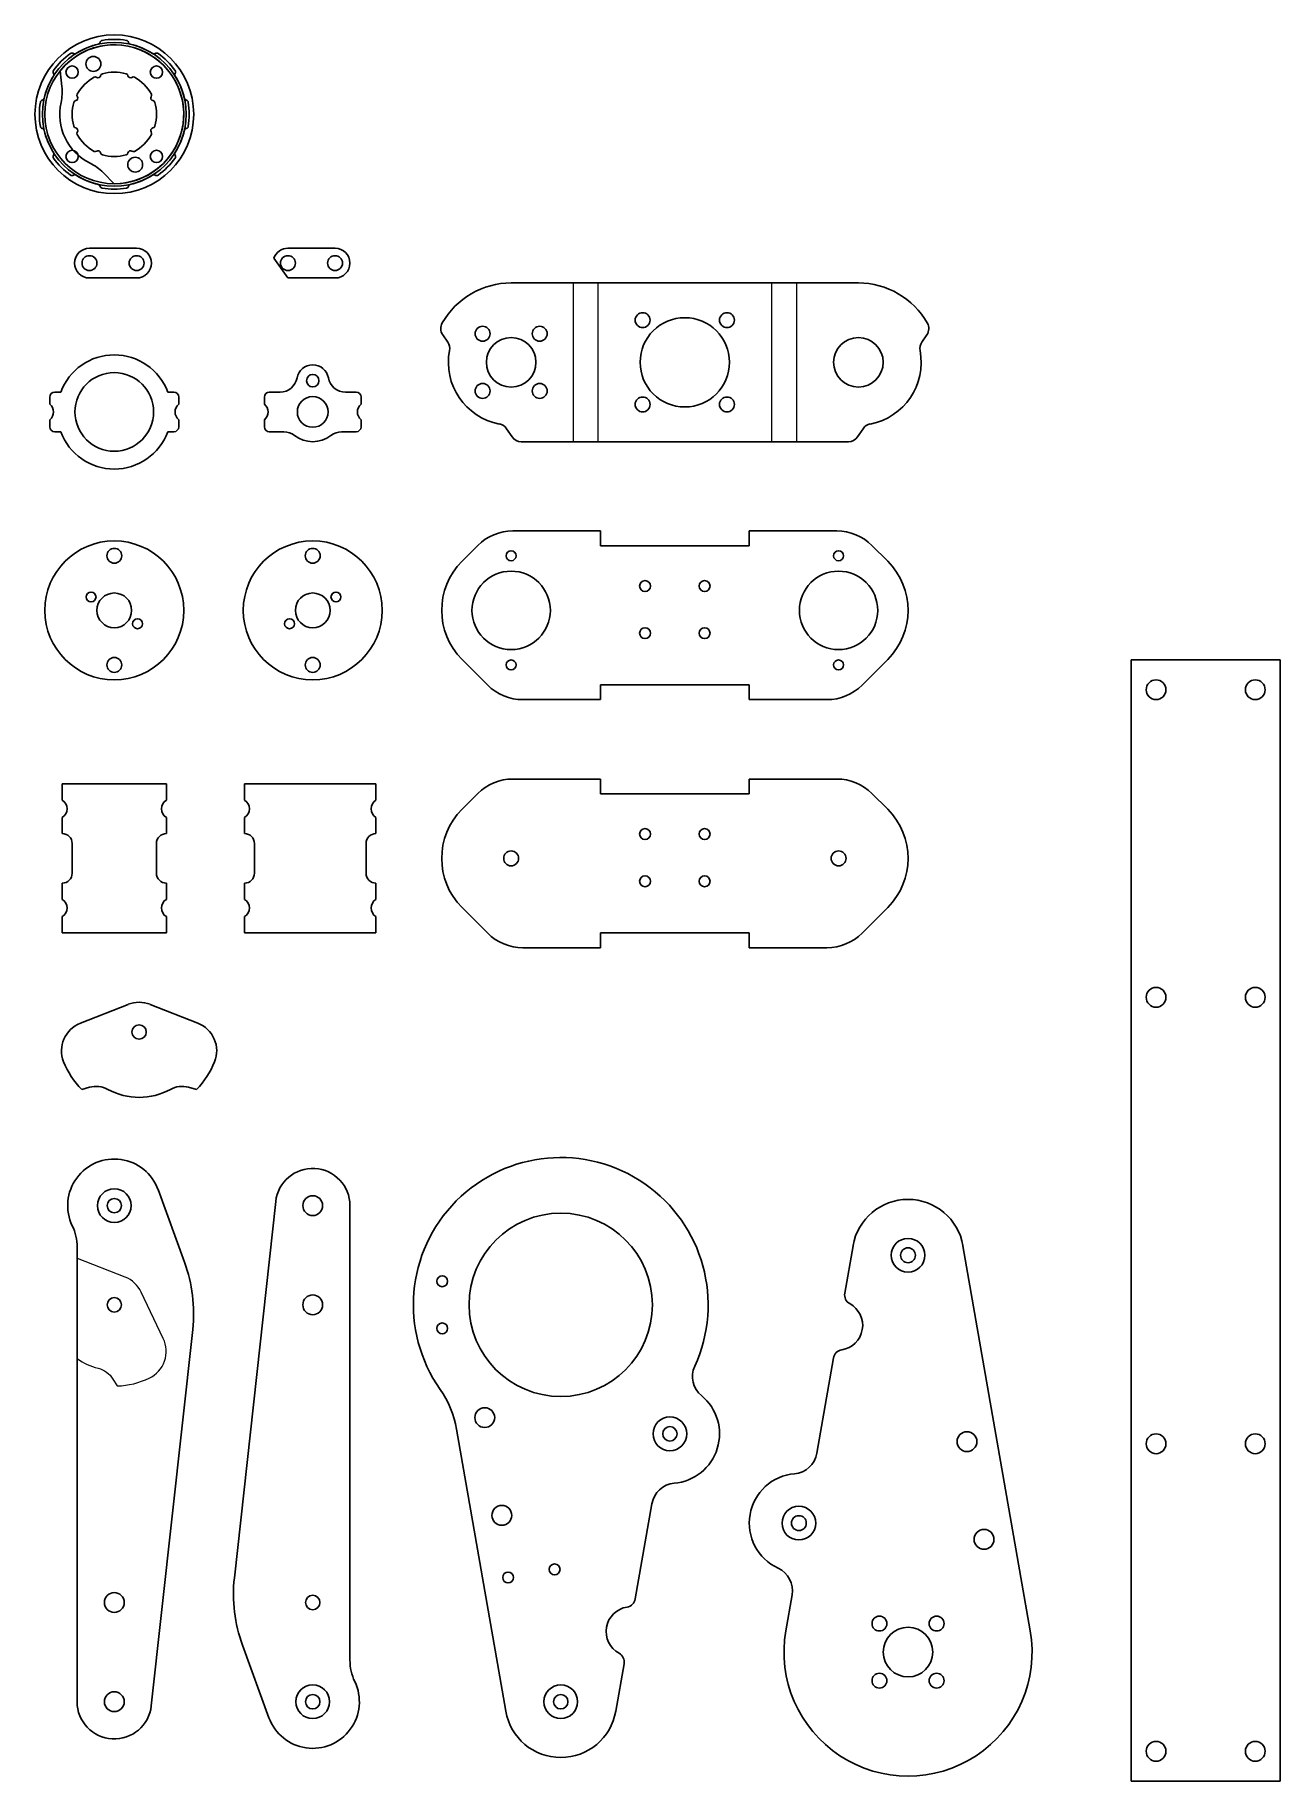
# Model space of a CAD drawing. Header units: millimetres. Extents: x 4 to 255, y 4 to 356.
import ezdxf

# ---------------------------------------------------------------- set-up
doc = ezdxf.new("R2010")
doc.units = ezdxf.units.MM
doc.header["$LTSCALE"] = 2
doc.layers.get('0').update_dxf_attribs({"lineweight": 30})
doc.layers.add('Line Med-Thin', color=6, linetype='Continuous', lineweight=13)

msp = doc.modelspace()

# ---------------------------------------------------------------- linework, layer by layer
for p, q in [((52.18, 311.02), (55, 307)), ((170, 306), (100, 306)), ((87.22, 294.06), (86.2, 295.56)), ((182.78, 294.06), (183.8, 295.56)), ((7, 283), (7, 281.56)), ((9.21, 284), (8, 284)), ((32, 284), (30.79, 284)), ((33, 281.56), (33, 283)), ((50.25, 283), (50.25, 281.56)), ((53.41, 284), (51.25, 284)), ((68.75, 284), (66.59, 284)), ((69.75, 281.56), (69.75, 283)), ((7, 278.44), (7, 277)), ((33, 277), (33, 278.44)), ((50.25, 278.44), (50.25, 277)), ((69.75, 277), (69.75, 278.44)), ((8, 276), (9.21, 276)), ((30.79, 276), (32, 276)), ((51.25, 276), (54.17, 276)), ((65.83, 276), (68.75, 276)), ((118, 256), (100.34, 256)), ((118, 253), (118, 256)), ((148, 253), (148, 256)), ((148, 256), (165.66, 256)), ((90.1, 249.9), (93.27, 253.07)), ((118, 253), (148, 253)), ((175.9, 249.9), (172.73, 253.07)), ((90.1, 230.1), (95.27, 224.93)), ((175.9, 230.1), (170.73, 224.93)), ((255, 230), (225, 230)), ((225, 230), (225, 4)), ((255, 4), (255, 230)), ((118, 222), (102.34, 222)), ((118, 225), (148, 225)), ((118, 225), (118, 222)), ((148, 225), (148, 222)), ((148, 222), (163.66, 222)), ((30.5, 205), (9.5, 205)), ((9.5, 205), (9.5, 201.73)), ((30.5, 201.73), (30.5, 205)), ((72.75, 205), (46.25, 205)), ((46.25, 205), (46.25, 201.73)), ((72.75, 201.73), (72.75, 205)), ((118, 206), (100.34, 206)), ((118, 203), (118, 206)), ((148, 203), (148, 206)), ((148, 206), (165.66, 206)), ((90.1, 199.9), (93.27, 203.07)), ((118, 203), (148, 203)), ((175.9, 199.9), (172.73, 203.07)), ((9.5, 198.27), (9.5, 195)), ((30.5, 195), (30.5, 198.27)), ((46.25, 198.27), (46.25, 195)), ((72.75, 195), (72.75, 198.27)), ((11.5, 193), (11.5, 187)), ((28.5, 193), (28.5, 187)), ((48.25, 193), (48.25, 187)), ((70.75, 187), (70.75, 193)), ((9.5, 185), (9.5, 181.73)), ((30.5, 181.73), (30.5, 185)), ((46.25, 185), (46.25, 181.73)), ((72.75, 181.73), (72.75, 185)), ((90.1, 180.1), (95.27, 174.93)), ((175.9, 180.1), (170.73, 174.93)), ((9.5, 178.27), (9.5, 175)), ((30.5, 175), (30.5, 178.27)), ((46.25, 178.27), (46.25, 175)), ((72.75, 175), (72.75, 178.27)), ((9.5, 175), (30.5, 175)), ((46.25, 175), (72.75, 175)), ((118, 175), (148, 175)), ((118, 175), (118, 172)), ((148, 175), (148, 172)), ((118, 172), (102.34, 172)), ((148, 172), (163.66, 172)), ((13.16, 156.78), (22.8, 160.58)), ((36.84, 156.78), (27.2, 160.58)), ((15.03, 143.86), (13.43, 143.43)), ((34.98, 143.86), (36.57, 143.43)), ((28.83, 123.22), (34.17, 108.58)), ((52.54, 120.82), (44.2, 44.97)), ((67.5, 28.37), (67.5, 120)), ((12.5, 111.63), (12.5, 20)), ((167.24, 102.34), (168.92, 111.93)), ((204.63, 34.3), (191.08, 111.93)), ((27.46, 19.18), (35.8, 95.03)), ((161.62, 70.08), (164.97, 89.29)), ((89, 74.92), (98.92, 18.07)), ((128.38, 59.92), (125.03, 40.71)), ((155.37, 34.3), (156.63, 41.52)), ((51.17, 16.78), (45.83, 31.42)), ((122.76, 27.66), (121.08, 18.07)), ((225, 4), (255, 4))]:
    msp.add_line(p, q)
for points in [[(20, 326.01), (17.76, 328.25, 0.081737), (15.12, 330.14, -0.345228), (9.26, 342.38, 0.081737), (9.44, 345.62), (9.1, 348.77, -1.58794)], [(27.44, 343.54, 0.282291), (27.47, 344.06, 0.144815), (24.06, 347.47, 0.282291), (23.54, 347.44, -0.543358), (22.76, 347.76, 0.282291), (22.41, 348.15, 0.144815), (17.59, 348.15, 0.282291), (17.24, 347.76, -0.543358), (16.46, 347.44, 0.282291), (15.94, 347.47, 0.144815), (12.53, 344.06, 0.282291), (12.56, 343.54, -0.543358), (12.24, 342.76, 0.282291), (11.85, 342.41, 0.144815), (11.85, 337.59, 0.282291), (12.24, 337.24, -0.543358), (12.56, 336.46, 0.282291), (12.53, 335.94, 0.144815), (15.94, 332.53, 0.282291), (16.46, 332.56, -0.543358), (17.24, 332.24, 0.282291), (17.59, 331.85, 0.144815), (22.41, 331.85, 0.282291), (22.76, 332.24, -0.543358), (23.54, 332.56, 0.282291), (24.06, 332.53, 0.144815), (27.47, 335.94, 0.282291), (27.44, 336.46, -0.543358), (27.76, 337.24, 0.282291), (28.15, 337.59, 0.144815), (28.15, 342.41, 0.282291), (27.76, 342.76, -0.543358)], [(24.5, 313, -1), (24.5, 307), (15, 307, -1), (15, 313)], [(27.93, 280, -1), (12.07, 280, -1)], [(58.75, 286.3, -1), (61.25, 286.3, -1)], [(56.9, 280, -1), (63.1, 280, -1)], [(58, 120, -1), (62, 120, -1)], [(58, 100, -1), (62, 100, -1)], [(22, 40, -1), (18, 40, -1)], [(22, 20, -1), (18, 20, -1)]]:
    msp.add_lwpolyline(points, format="xyb", close=True)
for points in [[(52.18, 311.02, -0.316289), (55, 313), (64.5, 313, -1), (64.5, 307), (55, 307)], [(167.97, 274), (102.03, 274, -0.248527), (100.17, 274.99), (99.06, 276.62)], [(102.03, 274), (167.97, 274, 0.248527), (169.83, 274.99), (170.94, 276.62)]]:
    msp.add_lwpolyline(points, format="xyb")
for centre, radius in [((20, 340), 16), ((20, 340), 14.5), ((20, 340), 14), ((11.5, 348.5), 1.25), ((15.79, 350.16), 1.5), ((28.5, 348.5), 1.25), ((11.5, 331.5), 1.25), ((24.21, 329.84), 1.5), ((28.5, 331.5), 1.25), ((15, 310), 1.5), ((24.5, 310), 1.5), ((55, 310), 1.5), ((64.5, 310), 1.5), ((126.5, 298.5), 1.5), ((143.5, 298.5), 1.5), ((94.24, 295.76), 1.5), ((105.76, 295.76), 1.5), ((135, 290), 9), ((100, 290), 5), ((170, 290), 5), ((94.24, 284.24), 1.5), ((105.76, 284.24), 1.5), ((126.5, 281.5), 1.5), ((143.5, 281.5), 1.5), ((20, 240), 14), ((60, 240), 14), ((20, 251), 1.5), ((60, 251), 1.5), ((100, 251), 1), ((166, 251), 1), ((100, 240), 7.9), ((166, 240), 7.9), ((15.32, 242.7), 1), ((20, 240), 3.5), ((60, 240), 3.5), ((64.68, 242.7), 1), ((127, 244.9), 1.1), ((139, 244.9), 1.1), ((24.68, 237.3), 1), ((55.32, 237.3), 1), ((127, 235.4), 1.1), ((139, 235.4), 1.1), ((20, 229), 1.5), ((60, 229), 1.5), ((100, 229), 1), ((166, 229), 1), ((230, 224), 2), ((250, 224), 2), ((127, 194.9), 1.1), ((139, 194.9), 1.1), ((100, 190), 1.5), ((166, 190), 1.5), ((127, 185.4), 1.1), ((139, 185.4), 1.1), ((230, 162), 2), ((250, 162), 2), ((25, 155), 1.45), ((20, 120), 3.4), ((20, 120), 1.45), ((110, 100), 18.48), ((180, 110), 3.4), ((180, 110), 1.5), ((86.1, 104.75), 1.1), ((20, 100), 1.45), ((86.1, 95.25), 1.1), ((94.68, 77.27), 2), ((132, 74), 3.4), ((132, 74), 1.45), ((191.88, 72.43), 2), ((230, 72), 2), ((250, 72), 2), ((98.12, 57.57), 2), ((158, 56), 3.4), ((158, 56), 1.5), ((195.32, 52.73), 2), ((99.39, 45.04), 1.1), ((108.75, 46.67), 1.1), ((60, 40), 1.45), ((174.24, 35.76), 1.5), ((185.76, 35.76), 1.5), ((180, 30), 5), ((174.24, 24.24), 1.5), ((185.76, 24.24), 1.5), ((60, 20), 3.4), ((60, 20), 1.45), ((110, 20), 3.4), ((110, 20), 1.45), ((230, 10), 2), ((250, 10), 2)]:
    msp.add_circle(centre, radius)
for centre, radius, start, end in [((20, 340), 15.1, 125.7126, 144.2874), ((11.48, 351.85), 0.5, 57.5042, 125.7126), ((12.01, 352.7), 0.5, 237.5042, 302.1635), ((20, 340), 14.5, 102.8365, 122.1635), ((16.67, 354.63), 0.5, 282.8365, 347.4958), ((17.64, 354.41), 0.5, 99.2874, 167.4958), ((20, 340), 15.1, 80.7126, 99.2874), ((22.36, 354.41), 0.5, 12.5042, 80.7126), ((23.33, 354.63), 0.5, 192.5042, 257.1635), ((20, 340), 14.5, 57.8365, 77.1635), ((27.99, 352.7), 0.5, 237.8365, 302.4958), ((28.52, 351.85), 0.5, 54.2874, 122.4958), ((20, 340), 15.1, 35.7126, 54.2874), ((8.15, 348.52), 0.5, 144.2874, 212.4958), ((31.85, 348.52), 0.5, 327.5042, 35.7126), ((20, 340), 14.5, 147.8365, 167.1635), ((7.3, 347.99), 0.5, 327.8365, 32.4958), ((32.7, 347.99), 0.5, 147.5042, 212.1635), ((20, 340), 14.5, 12.8365, 32.1635), ((20, 340), 15.1, 170.7126, 189.2874), ((5.59, 342.36), 0.5, 102.5042, 170.7126), ((5.37, 343.33), 0.5, 282.5042, 347.1635), ((34.63, 343.33), 0.5, 192.8365, 257.4958), ((34.41, 342.36), 0.5, 9.2874, 77.4958), ((20, 340), 15.1, 350.7126, 9.2874), ((5.59, 337.64), 0.5, 189.2874, 257.4958), ((5.37, 336.67), 0.5, 12.8365, 77.4958), ((20, 340), 14.5, 192.8365, 212.1635), ((20, 340), 14.5, 327.8365, 347.1635), ((34.63, 336.67), 0.5, 102.5042, 167.1635), ((34.41, 337.64), 0.5, 282.5042, 350.7126), ((8.15, 331.48), 0.5, 147.5042, 215.7126), ((7.3, 332.01), 0.5, 327.5042, 32.1635), ((20, 340), 15.1, 215.7126, 234.2874), ((20, 340), 15.1, 305.7126, 324.2874), ((32.7, 332.01), 0.5, 147.8365, 212.4958), ((31.85, 331.48), 0.5, 324.2874, 32.4958), ((11.48, 328.15), 0.5, 234.2874, 302.4958), ((12.01, 327.3), 0.5, 57.8365, 122.4958), ((20, 340), 14.5, 237.8365, 257.1635), ((20, 340), 14.5, 282.8365, 302.1635), ((27.99, 327.3), 0.5, 57.5042, 122.1635), ((28.52, 328.15), 0.5, 237.5042, 305.7126), ((16.67, 325.37), 0.5, 12.5042, 77.1635), ((17.64, 325.59), 0.5, 192.5042, 260.7126), ((20, 340), 15.1, 260.7126, 279.2874), ((22.36, 325.59), 0.5, 279.2874, 347.4958), ((23.33, 325.37), 0.5, 102.8365, 167.4958), ((100, 290), 16, 90, 150.2406), ((170, 290), 16, 29.7594, 90), ((88.06, 296.82), 2.25, 150.2406, 214.1728), ((181.94, 296.82), 2.25, 325.8272, 29.7594), ((85.36, 292.8), 2.25, 349.1728, 34.1728), ((100, 290), 12.66, 169.1728, 259.1728), ((170, 290), 12.66, 280.8272, 10.8272), ((184.64, 292.8), 2.25, 145.8272, 190.8272), ((20, 280), 11.51, 20.3343, 159.6657), ((60, 286.3), 3.2, 10.3176, 169.6824), ((53.41, 287.5), 3.5, 270, 349.6824), ((66.59, 287.5), 3.5, 190.3176, 270), ((8, 283), 1, 90, 180), ((32, 283), 1, 0, 90), ((51.25, 283), 1, 90, 180), ((68.75, 283), 1, 0, 90), ((5.75, 280), 2, 308.6822, 51.3178), ((34.25, 280), 2, 128.6822, 231.3178), ((49, 280), 2, 308.6822, 51.3178), ((71, 280), 2, 128.6822, 231.3178), ((8, 277), 1, 180, 270), ((20, 280), 11.51, 200.3343, 339.6657), ((32, 277), 1, 270, 0), ((51.25, 277), 1, 180, 270), ((54.17, 272.5), 3.5, 52.1364, 90), ((60, 280), 6, 232.1364, 307.8636), ((65.83, 272.5), 3.5, 90, 127.8636), ((68.75, 277), 1, 270, 0), ((97.2, 275.36), 2.25, 34.1728, 79.1728), ((172.8, 275.36), 2.25, 100.8272, 145.8272), ((100.34, 246), 10, 90, 135), ((165.66, 246), 10, 45, 90), ((100, 240), 14, 135, 225), ((166, 240), 14, 315, 45), ((102.34, 232), 10, 225, 270), ((163.66, 232), 10, 270, 315), ((100.34, 196), 10, 90, 135), ((165.66, 196), 10, 45, 90), ((8.5, 200), 2, 300, 60), ((31.5, 200), 2, 120, 240), ((45.25, 200), 2, 300, 60), ((73.75, 200), 2, 120, 240), ((100, 190), 14, 135, 225), ((166, 190), 14, 315, 45), ((9.5, 193), 2, 0, 90), ((30.5, 193), 2, 90, 180), ((46.25, 193), 2, 0, 90), ((72.75, 193), 2, 90, 180), ((9.5, 187), 2, 270, 0), ((30.5, 187), 2, 180, 270), ((46.25, 187), 2, 270, 0), ((72.75, 187), 2, 180, 270), ((8.5, 180), 2, 300, 60), ((31.5, 180), 2, 120, 240), ((45.25, 180), 2, 300, 60), ((73.75, 180), 2, 120, 240), ((102.34, 182), 10, 225, 270), ((163.66, 182), 10, 270, 315), ((25, 155), 6, 68.4874, 111.5126), ((15.36, 151.2), 6, 111.5126, 201.5126), ((34.64, 151.2), 6, 338.4874, 68.4874), ((25, 155), 16.36, 201.5126, 225), ((25, 155), 16.36, 315, 338.4874), ((16.32, 139.03), 5, 61.4693, 105), ((25.01, 155.01), 13.19, 241.4693, 298.513), ((33.69, 139.03), 5, 75, 118.513), ((20, 120), 9.4, 20.0293, 205.5696), ((60, 120), 7.5, 0, 173.7207), ((110, 100), 29.7, 335.4153, 215.0152), ((180, 110), 11.25, 9.8969, 170.1031), ((2.5, 111.63), 10, 0, 25.5696), ((10.35, 103.79), 6, 68.5741, 69.0451), ((5.98, 98.31), 30, 353.7207, 20.0293), ((169.21, 102), 2, 170.1031, 241.3451), ((165.86, 95.86), 5, 278.8612, 61.3451), ((166.94, 88.94), 2, 98.8612, 170.1031), ((141.55, 85.56), 5, 155.4153, 230.4347), ((69.3, 71.48), 20, 9.8969, 35.0152), ((132, 74), 10, 275.0096, 50.4347), ((156.69, 70.94), 5, 275.0096, 350.1031), ((133.31, 59.06), 5, 95.0096, 170.1031), ((158, 56), 10, 95.0096, 245.1966), ((151.71, 42.38), 5, 350.1031, 65.1966), ((74.02, 41.69), 30, 173.7207, 200.0293), ((124.14, 34.14), 5, 98.8612, 241.3451), ((123.06, 41.06), 2, 278.8612, 350.1031), ((180, 30), 25, 170.1031, 9.8969), ((69.65, 36.21), 6, 248.5741, 249.0451), ((77.5, 28.37), 10, 180, 205.5696), ((120.79, 28), 2, 350.1031, 61.3451), ((60, 20), 9.4, 200.0293, 25.5696), ((20, 20), 7.5, 180, 353.7207), ((110, 20), 11.25, 189.8969, 350.1031)]:
    msp.add_arc(centre, radius, start, end)
at = {"layer": 'Line Med-Thin'}
for p, q in [((112.5, 306), (112.5, 274)), ((117.5, 306), (117.5, 274)), ((152.5, 306), (152.5, 274)), ((157.5, 306), (157.5, 274))]:
    msp.add_line(p, q, dxfattribs=at)
for points in [[(20.59, 83.65, 0.102843), (27.06, 85.24, 0.414214), (29.88, 93.24), (25.41, 102.59, 0.18997), (22.19, 105.59), (12.55, 109.37)], [(12.5, 89.16, 0.088767), (16.73, 87.23, -0.192176), (19.72, 85.04), (20.59, 83.65)]]:
    msp.add_lwpolyline(points, format="xyb", dxfattribs=at)

doc.saveas('drawing.dxf')
